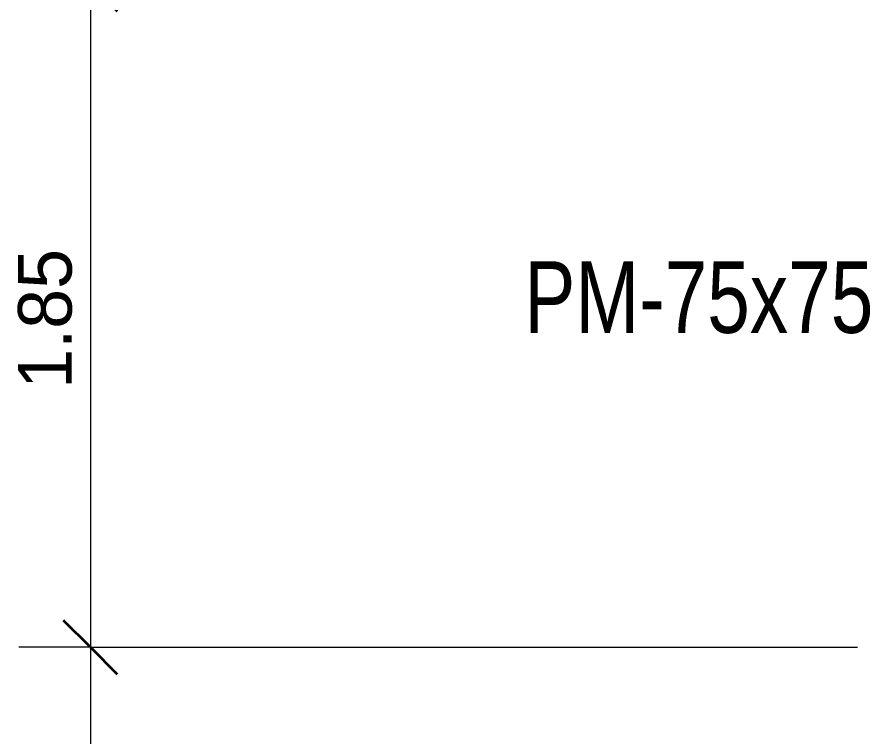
# Model space of a CAD drawing. Header units: centimetres. Extents: x -6111 to 13767, y -285 to 1600.
# Drawn here: x -3631 to -3390.9, y 208.8 to 409.8 of the extents above; entities that cross this region are included whole.
import ezdxf

# ---------------------------------------------------------------- set-up
doc = ezdxf.new("R2010")
doc.units = ezdxf.units.CM
for name, color, linetype, lineweight in [('A-ANNO-DIMS', 7, 'Continuous', 9), ('A-ANNO-DIMS-100', 7, 'Continuous', 9), ('S-COLS-IDEN', 7, 'Continuous', 9)]:
    doc.layers.add(name, color=color, linetype=linetype, lineweight=lineweight)
doc.styles.add('Century Gothic_1', font='GOTHIC.TTF', dxfattribs={"height": 15})
doc.styles.add('Century Gothic_2', font='GOTHIC.TTF', dxfattribs={"width": 0.8, "height": 20})
doc.dimstyles.new('FCA_N_Cotas_E100', dxfattribs={"dimscale": 30.48, "dimtxt": 15.662524, "dimasz": 0.492126, "dimexe": 0.656168, "dimexo": 0.656168, "dimgap": 0.032808, "dimtad": 1, "dimlfac": 0.01, "dimrnd": 0.01, "dimzin": 0, "dimdsep": 46, "dimtxsty": 'Century Gothic_1', "dimblk1": 'OBLIQUE', "dimblk2": 'OBLIQUE', "dimsah": 1, "dimcen": 0.09, "dimdle": 0.656168, "dimadec": 3, "dimazin": 2, "dimtfac": 1, "dimtdec": 4, "dimtix": 1, "dimtmove": 0, "dimatfit": 3, "dimfxl": 1, "dimtvp": 1, "dimtolj": 1, "dimtzin": 0, "dimarcsym": 2})

# ---------------------------------------------------------------- blocks, each defined once
blk = doc.blocks.new('DIMBLOCK18-Elevación Eje 2')
at = {"layer": 'A-ANNO-DIMS-100', "lineweight": 35}
for p, q in [((-3610.57, 418.99), (-3618.07, 426.49)), ((-3610.57, 418.99), (-3603.07, 411.49)), ((-3610.57, 233.83), (-3618.07, 241.33)), ((-3610.57, 233.83), (-3603.07, 226.33))]:
    blk.add_line(p, q, dxfattribs=at)
at = {"layer": 'A-ANNO-DIMS-100'}
for p, q in [((-3610.57, 418.99), (-3630.57, 418.99)), ((-3610.57, 418.99), (-3610.57, 233.83)), ((-3610.57, 418.99), (-3396.32, 418.99)), ((-3610.57, 233.83), (-3630.57, 233.83)), ((-3610.57, 233.83), (-3396.32, 233.83))]:
    blk.add_line(p, q, dxfattribs=at)
at = {"layer": 'A-ANNO-DIMS-100', "color": 0, "insert": (-3630.79, 306.02), "char_height": 15, "width": 48.9267, "attachment_point": 1, "rotation": 90, "line_spacing_factor": 0.984502, "style": 'Century Gothic_1'}
blk.add_mtext('1.85', dxfattribs=at)
blk = doc.blocks.new('_Oblique')
at = {"color": 0, "linetype": 'ByBlock', "lineweight": -2}
blk.add_line((-0.5, -0.5), (0.5, 0.5), dxfattribs=at)
blk = doc.blocks.new('DIMBLOCK19-Elevación Eje 2')
at = {"layer": 'A-ANNO-DIMS-100', "lineweight": 35}
for p, q in [((-3610.57, 233.83), (-3618.07, 241.33)), ((-3610.57, 233.83), (-3603.07, 226.33)), ((-3610.57, 46.02), (-3618.07, 53.52)), ((-3610.57, 46.02), (-3603.07, 38.52))]:
    blk.add_line(p, q, dxfattribs=at)
at = {"layer": 'A-ANNO-DIMS-100'}
for p, q in [((-3610.57, 233.83), (-3630.57, 233.83)), ((-3610.57, 233.83), (-3610.57, 26.02)), ((-3610.57, 233.83), (-3396.32, 233.83)), ((-3610.57, 46.02), (-3630.57, 46.02)), ((-3610.57, 46.02), (-3429, 46.02))]:
    blk.add_line(p, q, dxfattribs=at)
at = {"layer": 'A-ANNO-DIMS-100', "color": 0, "insert": (-3630.79, 119.54), "char_height": 15, "width": 48.9267, "attachment_point": 1, "rotation": 90, "line_spacing_factor": 0.984502, "style": 'Century Gothic_1'}
blk.add_mtext('1.88', dxfattribs=at)

msp = doc.modelspace()

# ---------------------------------------------------------------- texts
at = {"layer": 'S-COLS-IDEN', "insert": (-3489.377, 341.619), "char_height": 20, "width": 126.34595, "attachment_point": 1, "style": 'Century Gothic_2'}
msp.add_mtext('PM-75x75', dxfattribs=at)

# ---------------------------------------------------------------- dimensions: what is measured, and where the dimension line sits
at = {"layer": 'A-ANNO-DIMS'}
for base, p1, p2, override, picture, middle in [((-3610.566, 233.832), (-3376.316, 418.987), (-3376.321, 233.832), {"dimpost": '<>', "dimfxl": 185.154541}, 'DIMBLOCK18-Elevación Eje 2', (-3619.444, 326.41)), ((-3610.566, 46.025), (-3376.321, 233.832), (-3408.998, 46.025), {"dimpost": '<>', "dimfxl": 190.629355}, 'DIMBLOCK19-Elevación Eje 2', (-3619.444, 139.928))]:
    dim = msp.add_linear_dim(base=base, p1=p1, p2=p2, angle=90, dimstyle='FCA_N_Cotas_E100', override=override, dxfattribs=at)
    dim.commit()
    dim.dimension.update_dxf_attribs({"geometry": picture, "text_midpoint": middle})

doc.saveas('drawing.dxf')
